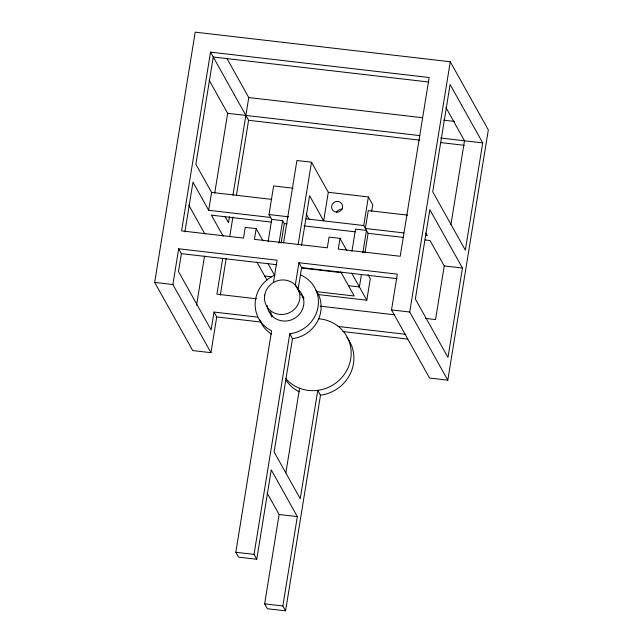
<?xml version="1.0" encoding="UTF-8"?>
<svg xmlns="http://www.w3.org/2000/svg" width="643" height="643" viewBox="0 0 643 643"><rect width="100%" height="100%" fill="white"/><g stroke="black" fill="none" stroke-linecap="round" stroke-linejoin="round"><path stroke-width="0.96" d="M257.747 317.136L214.023 312.064L216.739 316.927L210.944 352.685L192.731 350.572L154.666 282.414L195.199 32.15L450.269 61.752L488.334 129.902L447.801 380.166L429.58 378.052L391.515 309.902L397.31 274.151L298.923 262.73L295.298 285.098L297.114 288.337M210.944 352.685L172.887 284.527L178.674 248.777L277.061 260.198L273.452 282.542M256.187 228.635L254.451 239.357L327.327 247.82L329.063 237.09L339.994 238.36L338.258 249.082L400.203 256.276L429.154 77.514L210.526 52.139L181.567 230.901L243.512 238.087L245.256 227.365L256.187 228.635L263.019 240.868M178.674 248.777L181.39 253.647L178.497 271.523L211.121 329.939L214.023 312.064M184.919 231.866L192.972 182.138L208.686 210.277L270.639 217.471M208.686 210.277L211.587 192.402L195.874 164.262L213.243 57.01L428.897 82.031M196.565 305.232L204.514 256.123M214.738 193.013L227.646 113.313L209.144 80.182M222.759 258.108L216.916 294.189L256.67 298.802M229.455 216.779L228.498 222.679L225.074 216.546M232.959 195.126L248.761 97.551L226.85 58.312M220.276 295.105L226.191 258.558M229.712 236.833L232.911 217.077M236.431 195.351L248.584 120.289L210.526 52.139M268.091 241.84L271.724 219.416L269.007 214.545L273.637 185.948L293.192 188.214M279.022 243.11L282.655 220.686L271.724 219.416M281.128 243.102L284.286 223.603L282.655 220.686M283.595 242.741L296.921 160.509L311.493 162.205L328.292 192.289L323.662 220.887L309.58 195.673L301.527 245.401M267.03 492.851L279.118 514.488L264.643 603.865L267.359 608.736L285.58 610.85L282.856 605.979L297.339 516.602L271.233 469.872L256.758 559.249L238.537 557.135L235.82 552.265L271.579 330.856A31.981 30.518 -29.2 0 1 255.191 302.604A31.981 30.518 -29.2 0 1 274.971 275.043M298.175 244.436L311.493 162.205M256.758 559.249L254.041 554.379L289.768 333.805L291.102 333.604A31.981 30.518 -29.2 0 0 318.028 306.84A31.981 30.518 -29.2 0 0 300.602 274.923M298.022 289.961L301.639 267.601L298.923 262.73M285.846 472.959L299.566 388.211M285.58 610.85L320.503 395.196L317.787 390.325L300.233 498.727L274.127 451.989L292.485 338.668L289.768 333.805M351.898 251.566L355.531 229.141L366.462 230.411L362.829 252.836M364.935 252.828L368.093 233.329L363.745 225.54L368.375 196.943L328.292 192.289M361.462 274.28L359.413 286.955L348.482 285.693M371.622 211.555L372.731 204.731L368.375 196.943M317.939 294.526L366.807 300.201L370.28 278.749L367.965 274.609M447.801 380.166L409.736 312.016L450.269 61.752M425.127 239.952L430.038 240.522L444.233 265.929L435.552 319.555L425.61 318.406M450.952 224.439L464.503 140.793L446.001 107.662M462.454 268.043L447.978 357.428L415.354 299.011L429.829 209.626L462.454 268.043L444.233 265.929M482.724 142.907L465.347 250.167L432.723 191.751L450.092 84.498L482.724 142.907L440.648 138.028M292.276 338.7L293.819 338.475A31.981 30.518 -29.2 0 0 315.986 290.178M320.238 395.236L322.039 394.971A37.294 35.59 -29.2 0 0 346.866 337.237M248.761 97.551L422.676 117.733M443.549 120.153L454.48 121.423M227.646 113.313L419.783 135.609M248.584 120.289L419.517 140.126M440.391 142.553L464.238 145.318M211.587 192.402L271.563 199.362M407.606 215.148L368.27 210.582L365.377 228.458L403.724 232.911M269.007 214.545L288.554 216.812M306.156 218.861L363.745 225.54M425.361 235.418L427.322 235.651L425.891 233.096M271.386 222.108L211.41 215.148L223.153 236.174M284.286 223.603L287.244 223.949M303.986 225.886L355.193 231.834M368.093 233.329L403.491 237.436M181.39 253.647L276.795 264.715M301.639 267.601L397.044 278.668M301.583 268.043L341.955 272.728M264.667 275.968L271.627 276.771M316.822 291.665L354.245 296.013L340.718 271.796M154.666 282.414L172.887 284.527M391.515 309.902L409.736 312.016M320.27 306.181L394.802 314.829M338.242 326.475L405.821 334.32M216.739 316.927L261.46 322.119M342.952 331.579L407.549 339.07M279.118 514.488L297.339 516.602M235.82 552.265L254.041 554.379M264.643 603.865L282.856 605.979M339.994 238.36L346.826 250.593M351.649 273.058L366.807 300.201M306.172 213.982L309.09 219.199M298.489 290.797L299.887 293.304M267.842 263.333L274.633 275.493M256.911 262.071L266.982 280.099M188.873 205.31L204.948 234.084M318.277 318.743A37.294 35.59 -29.2 0 1 351.174 352.71A37.294 35.59 -29.2 0 1 319.322 390.1L317.521 390.365A37.294 35.59 -29.2 0 1 299.815 388.316L298.167 387.641A37.294 35.59 -29.2 0 1 285.524 378.309M271.909 317.031A18.647 17.795 -29.2 0 1 269.931 311.268M300.578 294.124A18.647 17.795 -29.2 0 1 304.01 298.071M271.651 334.247A31.981 30.518 -29.2 0 1 259.595 319.338M297.854 289.254A18.647 17.795 -29.2 0 1 292.517 319.402L291.673 319.756A18.647 17.795 -29.2 0 1 274.473 317.931L273.757 317.417A18.647 17.795 -29.2 0 1 267.102 305.529M299.276 391.764A37.294 35.59 -29.2 0 1 286.111 380.407M336.458 212.407A5.594 5.337 -29.2 0 1 342.301 209.208M272.375 316.324A17.9 17.08 -29.2 0 1 270.904 312.402M302.13 296.744A17.9 17.08 -29.2 0 1 303.584 298.802M264.747 294.96L264.619 295.804A17.9 17.08 -29.2 0 0 279.625 314.403A17.9 17.08 -29.2 0 0 299.654 299.469L299.783 298.625A17.9 17.08 -29.2 0 0 295.595 285.404L295.016 284.801A17.9 17.08 -29.2 0 0 277.045 280.903A17.9 17.08 -29.2 0 0 264.747 294.96M336.844 212.182A5.594 5.337 -29.2 0 0 341.996 204.096A5.594 5.337 -29.2 0 0 332.415 204.072A5.594 5.337 -29.2 0 0 336.844 212.182"/></g></svg>
